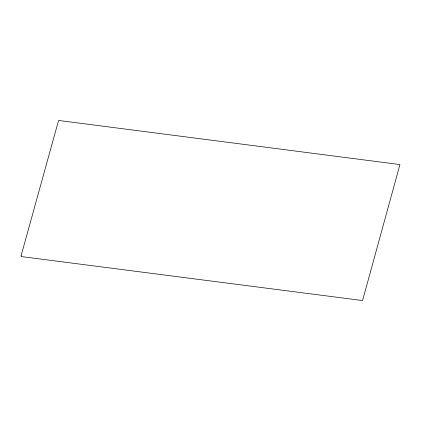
<?xml version="1.0" encoding="UTF-8"?>
<svg xmlns="http://www.w3.org/2000/svg" width="421" height="421" viewBox="0 0 421 421"><rect width="100%" height="100%" fill="white"/><g stroke="black" fill="none" stroke-linecap="round" stroke-linejoin="round"><path stroke-width="0.63" d="M21.097 255.752L21.05 256.531L362.565 300.552L399.939 164.558L58.572 120.448L21.097 255.752"/></g></svg>
